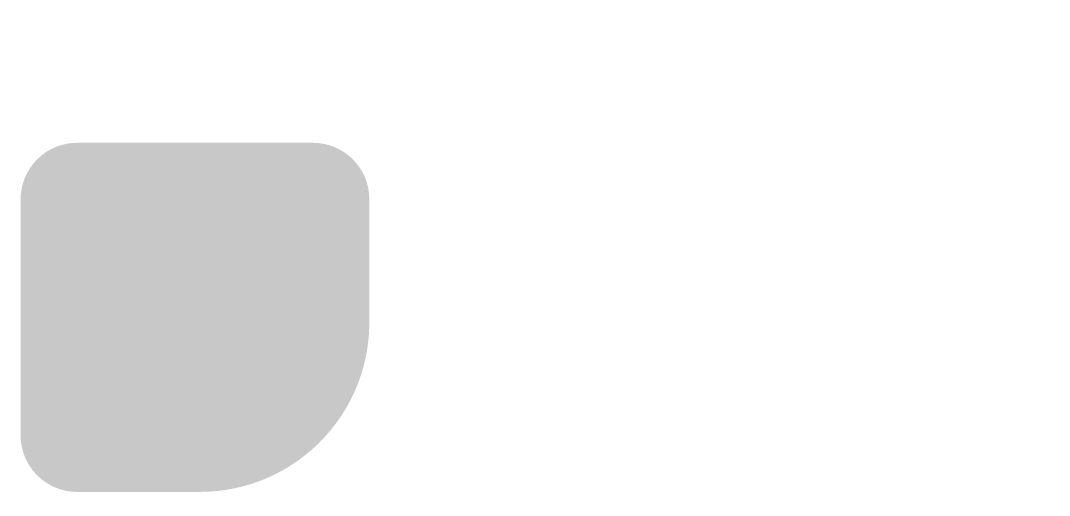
# Model space of a CAD drawing. Header units: millimetres. Extents: x -1030105 to 906887, y -616134 to 1220667.
# Drawn here: x 211517 to 284384, y 510903 to 544498 of the extents above; entities that cross this region are included whole.
import ezdxf

# ---------------------------------------------------------------- set-up
doc = ezdxf.new("R2010")
doc.units = ezdxf.units.MM
doc.header["$MEASUREMENT"] = 0
doc.layers.add('Dien to mau phong', color=71, linetype='Continuous')
doc.layers.add('XR-BC-zColumn$0$LBC - BEACH CLUB - 240809 DG Rev$0$LBC - BEACH CLUB - COLUMN$0$Col 2FL$0$Col 2FL$0$S-Hatch', color=8, linetype='Continuous')

msp = doc.modelspace()

# ---------------------------------------------------------------- hatches: boundary and pattern name
at = {"layer": 'Dien to mau phong', "true_color": 0xdf9172}
h = msp.add_hatch(dxfattribs=at)
h.set_pattern_fill('DOTS', color=33, scale=1000)
h.set_pattern_definition([(0, (54168, 447915.4117849106), (31.25, 62.5), [0, -62.5])])
edge = h.paths.add_edge_path()
edge.add_arc((215519, 531853.1027849107), 3999.999999999971, 89.9999999999996, 180.0000000000004, ccw=False)
edge.add_line((215519, 535853.1027849106), (232219, 535853.1027849106))
edge.add_arc((232219, 531853.1027849106), 4000, 0, 90, ccw=False)
edge.add_line((236219, 531853.1027849106), (236219, 523153.1027849106))
edge.add_arc((224219, 523153.1027849106), 12000, -89.99999999952252, 0, ccw=False)
edge.add_line((224219.0000001, 511153.1027849106), (215518, 511150.4117849106))
edge.add_arc((215516.7632833013, 515149.1750682119), 3998.763474543967, 179.9822798600447, 270.0177201399554, ccw=False)
edge.add_line((211518, 515150.4117849106), (211519, 531853.1027849106))
at = {"layer": 'XR-BC-zColumn$0$LBC - BEACH CLUB - 240809 DG Rev$0$LBC - BEACH CLUB - COLUMN$0$Col 2FL$0$Col 2FL$0$S-Hatch'}
h = msp.add_hatch(dxfattribs=at)
h.set_pattern_fill('AR-CONC', color=256, scale=10, angle=-90.00000000000001)
h.set_pattern_definition([(319.9999999999999, (271338.4096891027, 544959.4243736985), (-6.275213498259527, -71.72601826007535), [7.5, -82.5]), (265, (271338.4096891027, 544959.4243736985), (75.21921337000119, 13.87513336129999), [6, -66]), (10.45144445999999, (271337.8867547031, 544953.4472055986), (68.94399909686292, -57.85088467271121), [6.374019199999997, -70.11421119999996]), (316.1842, (271358.4096891027, 544959.4243736985), (-16.55192807930768, -106.7241330671572), [11.25, -123.75]), (6.635635489999989, (271357.0303584024, 544950.5306991983), (97.41186007745503, -93.46619456742286), [9.5610342, -105.171376]), (261.1841639899999, (271358.4096891027, 544959.4243736985), (97.41186002699901, -93.46619450547735), [9, -99.0000001]), (290.9999999999999, (271353.4096891027, 544949.4243736985), (-40.2618890665339, -59.69070521184616), [7.5, -82.5]), (236, (271353.4096891027, 544949.4243736985), (72.5150045046853, -24.33153319215819), [6, -66]), (341.4514447399999, (271350.0545317013, 544944.4501482985), (32.25311528063536, -84.02223767299712), [6.374019000000001, -70.1142112]), (307.5, (271338.4096891027, 544959.4243736985), (33.28938538313115, -1.215985531729074), [0, -65.19999999999895, 0, -66.99999999999896, 0, -66.24999999999896]), (277.5, (271338.4096891027, 544959.4243736985), (39.44117118823602, -26.30695374421487), [0, -38.19999999999999, 0, -63.7, 0, -25.25]), (237.5, (271338.4096891027, 544981.7243736984), (-2.255487173437988, -53.3822436172409), [0, -25, 0, -78, 0, -103.5]), (227.5, (271338.4096891027, 544991.7243736984), (10.01049823323176, -58.31861693423862), [0, -32.5, 0, -51.8, 0, -73.5])])
edge = h.paths.add_edge_path()
edge.add_arc((271784.0025, 544498.1027849106), 1e-09, 0, 0)
h = msp.add_hatch(dxfattribs=at)
h.set_pattern_fill('AR-CONC', color=256, scale=10, angle=-90.00000000000001)
h.set_pattern_definition([(319.9999999999999, (265038.4096891045, 544641.9526552453), (-6.275213498259527, -71.72601826007535), [7.5, -82.5]), (265, (265038.4096891045, 544641.9526552453), (75.21921337000119, 13.87513336129999), [6, -66]), (10.45144445999999, (265037.886754705, 544635.9754871454), (68.94399909686292, -57.85088467271121), [6.374019199999997, -70.11421119999996]), (316.1842, (265058.4096891045, 544641.9526552453), (-16.55192807930768, -106.7241330671572), [11.25, -123.75]), (6.635635489999989, (265057.0303584043, 544633.058980745), (97.41186007745503, -93.46619456742286), [9.5610342, -105.171376]), (261.1841639899999, (265058.4096891045, 544641.9526552453), (97.41186002699901, -93.46619450547735), [9, -99.0000001]), (290.9999999999999, (265053.4096891045, 544631.9526552453), (-40.2618890665339, -59.69070521184616), [7.5, -82.5]), (236, (265053.4096891045, 544631.9526552453), (72.5150045046853, -24.33153319215819), [6, -66]), (341.4514447399999, (265050.0545317031, 544626.9784298453), (32.25311528063536, -84.02223767299712), [6.374019000000001, -70.1142112]), (307.5, (265038.4096891045, 544641.9526552453), (33.28938538313115, -1.215985531729074), [0, -65.19999999999895, 0, -66.99999999999896, 0, -66.24999999999896]), (277.5, (265038.4096891045, 544641.9526552453), (39.44117118823602, -26.30695374421487), [0, -38.19999999999999, 0, -63.7, 0, -25.25]), (237.5, (265038.4096891045, 544664.2526552451), (-2.255487173437988, -53.3822436172409), [0, -25, 0, -78, 0, -103.5]), (227.5, (265038.4096891045, 544674.2526552451), (10.01049823323176, -58.31861693423862), [0, -32.5, 0, -51.8, 0, -73.5])])
edge = h.paths.add_edge_path()
edge.add_arc((265484.0025, 544178.1027849106), 1e-09, 0, 0)
h = msp.add_hatch(dxfattribs=at)
h.set_pattern_fill('AR-CONC', color=256, scale=10, angle=-90.00000000000001)
h.set_pattern_definition([(319.9999999999999, (277638.4096891028, 543320.0644787682), (-6.275213498259527, -71.72601826007535), [7.5, -82.5]), (265, (277638.4096891028, 543320.0644787682), (75.21921337000119, 13.87513336129999), [6, -66]), (10.45144445999999, (277637.8867547033, 543314.0873106682), (68.94399909686292, -57.85088467271121), [6.374019199999997, -70.11421119999996]), (316.1842, (277658.4096891028, 543320.0644787682), (-16.55192807930768, -106.7241330671572), [11.25, -123.75]), (6.635635489999989, (277657.0303584026, 543311.1708042679), (97.41186007745503, -93.46619456742286), [9.5610342, -105.171376]), (261.1841639899999, (277658.4096891028, 543320.0644787682), (97.41186002699901, -93.46619450547735), [9, -99.0000001]), (290.9999999999999, (277653.4096891028, 543310.0644787682), (-40.2618890665339, -59.69070521184616), [7.5, -82.5]), (236, (277653.4096891028, 543310.0644787682), (72.5150045046853, -24.33153319215819), [6, -66]), (341.4514447399999, (277650.0545317014, 543305.0902533681), (32.25311528063536, -84.02223767299712), [6.374019000000001, -70.1142112]), (307.5, (277638.4096891028, 543320.0644787682), (33.28938538313115, -1.215985531729074), [0, -65.19999999999895, 0, -66.99999999999896, 0, -66.24999999999896]), (277.5, (277638.4096891028, 543320.0644787682), (39.44117118823602, -26.30695374421487), [0, -38.19999999999999, 0, -63.7, 0, -25.25]), (237.5, (277638.4096891028, 543342.364478768), (-2.255487173437988, -53.3822436172409), [0, -25, 0, -78, 0, -103.5]), (227.5, (277638.4096891028, 543352.364478768), (10.01049823323176, -58.31861693423862), [0, -32.5, 0, -51.8, 0, -73.5])])
edge = h.paths.add_edge_path()
edge.add_arc((278084.0025, 542858.1027849106), 1e-09, 0, 0)
h = msp.add_hatch(dxfattribs=at)
h.set_pattern_fill('AR-CONC', color=256, scale=10, angle=-90.00000000000001)
h.set_pattern_definition([(319.9999999999999, (283938.4096891028, 540332.143318908), (-6.275213498259527, -71.72601826007535), [7.5, -82.5]), (265, (283938.4096891028, 540332.143318908), (75.21921337000119, 13.87513336129999), [6, -66]), (10.45144445999999, (283937.8867547033, 540326.1661508081), (68.94399909686292, -57.85088467271121), [6.374019199999997, -70.11421119999996]), (316.1842, (283958.4096891028, 540332.143318908), (-16.55192807930768, -106.7241330671572), [11.25, -123.75]), (6.635635489999989, (283957.0303584026, 540323.2496444078), (97.41186007745503, -93.46619456742286), [9.5610342, -105.171376]), (261.1841639899999, (283958.4096891028, 540332.143318908), (97.41186002699901, -93.46619450547735), [9, -99.0000001]), (290.9999999999999, (283953.4096891028, 540322.143318908), (-40.2618890665339, -59.69070521184616), [7.5, -82.5]), (236, (283953.4096891028, 540322.143318908), (72.5150045046853, -24.33153319215819), [6, -66]), (341.4514447399999, (283950.0545317014, 540317.169093508), (32.25311528063536, -84.02223767299712), [6.374019000000001, -70.1142112]), (307.5, (283938.4096891028, 540332.143318908), (33.28938538313115, -1.215985531729074), [0, -65.19999999999894, 0, -66.99999999999895, 0, -66.24999999999895]), (277.5, (283938.4096891028, 540332.143318908), (39.44117118823602, -26.30695374421487), [0, -38.19999999999999, 0, -63.7, 0, -25.25]), (237.5, (283938.4096891028, 540354.4433189079), (-2.255487173437988, -53.3822436172409), [0, -25, 0, -78, 0, -103.5]), (227.5, (283938.4096891028, 540364.4433189079), (10.01049823323176, -58.31861693423862), [0, -32.5, 0, -51.8, 0, -73.5])])
edge = h.paths.add_edge_path()
edge.add_arc((284384.0025, 539868.1027849106), 1e-09, 0, 0)
h = msp.add_hatch(dxfattribs=at)
h.set_pattern_fill('AR-CONC', color=256, scale=10, angle=-90.00000000000001)
h.set_pattern_definition([(319.9999999999999, (283938.4096891028, 511364.1868184785), (-6.275213498259527, -71.72601826007535), [7.5, -82.5]), (265, (283938.4096891028, 511364.1868184785), (75.21921337000119, 13.87513336129999), [6, -66]), (10.45144445999999, (283937.8867547033, 511358.2096503786), (68.94399909686292, -57.85088467271121), [6.374019199999997, -70.11421119999996]), (316.1842, (283958.4096891028, 511364.1868184785), (-16.55192807930768, -106.7241330671572), [11.25, -123.75]), (6.635635489999989, (283957.0303584026, 511355.2931439782), (97.41186007745503, -93.46619456742286), [9.5610342, -105.171376]), (261.1841639899999, (283958.4096891028, 511364.1868184785), (97.41186002699901, -93.46619450547735), [9, -99.0000001]), (290.9999999999999, (283953.4096891028, 511354.1868184785), (-40.2618890665339, -59.69070521184616), [7.5, -82.5]), (236, (283953.4096891028, 511354.1868184785), (72.5150045046853, -24.33153319215819), [6, -66]), (341.4514447399999, (283950.0545317014, 511349.2125930785), (32.25311528063536, -84.02223767299712), [6.374019000000001, -70.1142112]), (307.5, (283938.4096891028, 511364.1868184785), (33.28938538313115, -1.215985531729074), [0, -65.19999999999897, 0, -66.99999999999898, 0, -66.24999999999898]), (277.5, (283938.4096891028, 511364.1868184785), (39.44117118823602, -26.30695374421487), [0, -38.19999999999999, 0, -63.7, 0, -25.25]), (237.5, (283938.4096891028, 511386.4868184783), (-2.255487173437988, -53.3822436172409), [0, -25, 0, -78, 0, -103.5]), (227.5, (283938.4096891028, 511396.4868184783), (10.01049823323176, -58.31861693423862), [0, -32.5, 0, -51.8, 0, -73.5])])
edge = h.paths.add_edge_path()
edge.add_arc((284384.0025, 510903.1027849106), 1e-09, 0, 0)

doc.saveas('drawing.dxf')
